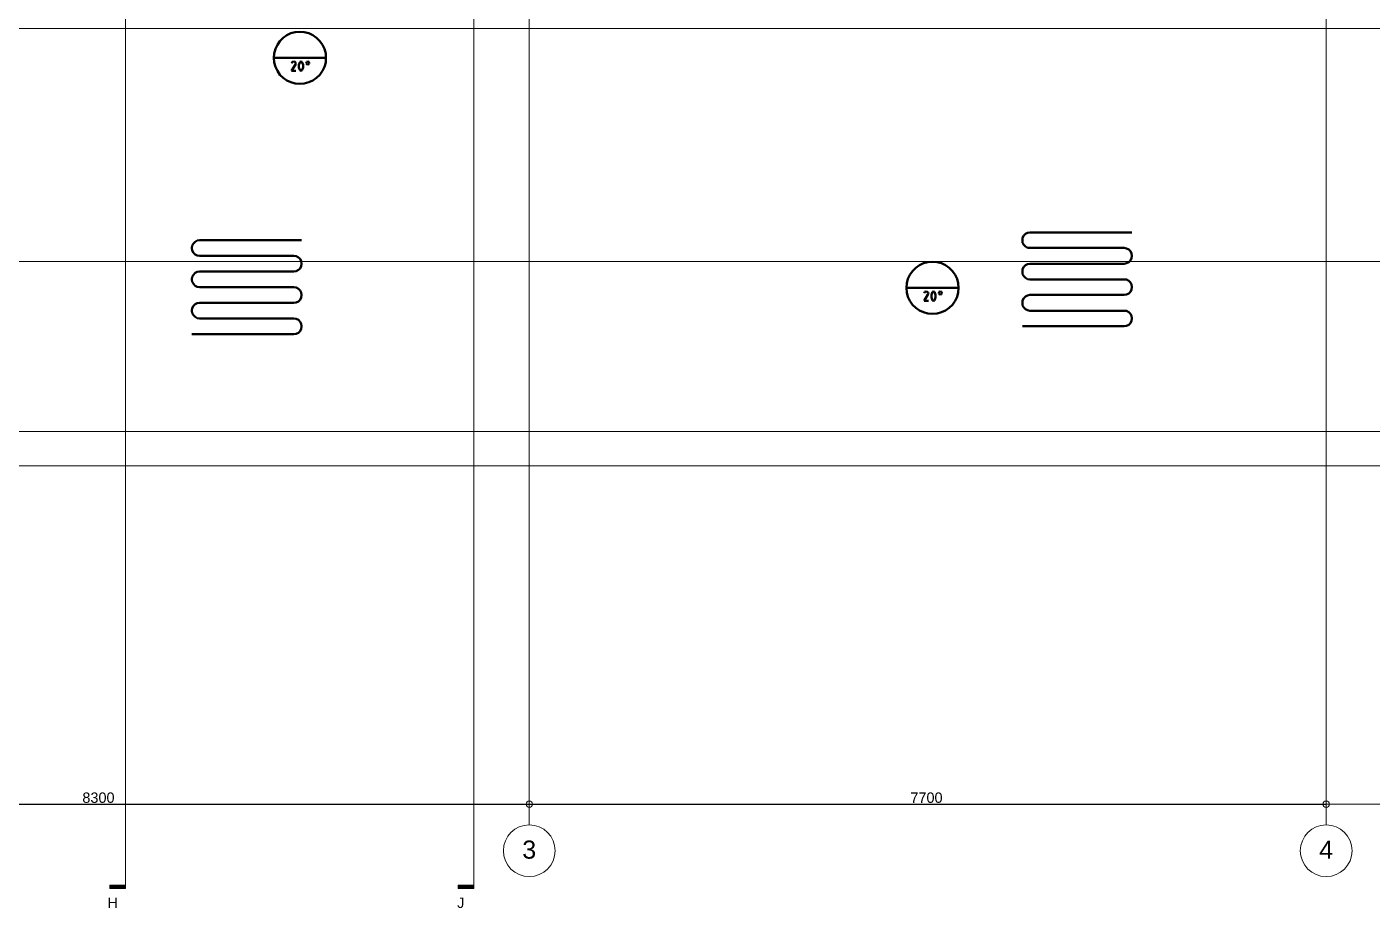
# Model space of a CAD drawing. Header units: metres. Extents: x -4.5 to 35.1, y -3.6 to 25.4.
# Drawn here: x 8.75 to 21.74, y -3.6 to 4.91 of the extents above; entities that cross this region are included whole.
import ezdxf

# ---------------------------------------------------------------- set-up
doc = ezdxf.new("R2010")
doc.units = ezdxf.units.M
doc.header["$PDMODE"] = 65
doc.layers.add('New_A Stramien', color=7, linetype='Continuous', lineweight=13)
doc.layers.add('Standard', color=7, linetype='Continuous', lineweight=25)
doc.styles.add('ARIAL', font='ARIAL.TTF')
doc.dimstyles.new('_DIMSTYLE_3', dxfattribs={"dimtxt": 0.1, "dimasz": 0.2, "dimexe": 0, "dimexo": 0, "dimgap": 0.05, "dimtad": 2, "dimdec": 0, "dimlfac": 1000, "dimrnd": 1, "dimdsep": 46, "dimtxsty": 'ARIAL', "dimblk1": 'ALL_ML_KREIS', "dimblk2": 'ALL_ML_KREIS', "dimsah": 1, "dimcen": 0, "dimclrd": 9, "dimclre": 9, "dimclrt": 9, "dimadec": 0, "dimazin": 0, "dimtfac": 1, "dimtdec": 0, "dimtix": 1, "dimtmove": 2, "dimatfit": 3, "dimfxl": 0, "dimtzin": 0, "dimlwd": 0, "dimlwe": 13, "dimarcsym": 0})

# ---------------------------------------------------------------- blocks, each defined once
blk = doc.blocks.new('ALL_ML_KREIS')
at = {"color": 0, "linetype": 'ByBlock', "lineweight": -2}
for p, q in [((-1, 0), (0.5, 0)), ((0, -0.5), (0, 0.5))]:
    blk.add_line(p, q, dxfattribs=at)
blk.add_circle((0, 0), 0.15, dxfattribs=at)
blk = doc.blocks.new('*D17')
at = {"layer": 'DEFPOINTS', "color": 252, "linetype": 'Continuous', "lineweight": 13}
for p in [(5.3, -2.6), (5.3, -2.6), (13.6, -2.6)]:
    blk.add_point(p, dxfattribs=at)
at = {"layer": 'Standard', "color": 9, "linetype": 'Continuous', "lineweight": -2}
for p, q in [((5.3, -2.6), (5.3, -2.6)), ((13.6, -2.6), (13.6, -2.6))]:
    blk.add_line(p, q, dxfattribs=at)
at = {"layer": 'Standard', "color": 252, "linetype": 'Continuous', "lineweight": -2}
blk.add_line((5.3, -2.6), (13.6, -2.6), dxfattribs=at)
at = {"layer": 'Standard', "color": 9, "linetype": 'Continuous', "lineweight": 13, "xscale": 0.2, "yscale": 0.2, "zscale": 0.2, "rotation": 180}
blk.add_blockref('ALL_ML_KREIS', (5.3, -2.6), dxfattribs=at)
at = {"layer": 'Standard', "color": 9, "linetype": 'Continuous', "lineweight": 13, "xscale": 0.2, "yscale": 0.2, "zscale": 0.2}
blk.add_blockref('ALL_ML_KREIS', (13.6, -2.6), dxfattribs=at)
at = {"layer": 'Standard', "color": 9, "linetype": 'Continuous', "lineweight": 13, "insert": (9.438, -2.538), "char_height": 0.1, "width": 0.4, "attachment_point": 5, "style": 'ARIAL'}
blk.add_mtext('\\A1;{8300}', dxfattribs=at)
blk = doc.blocks.new('*D18')
at = {"layer": 'DEFPOINTS', "color": 252, "linetype": 'Continuous', "lineweight": 13}
for p in [(13.6, -2.6), (13.6, -2.6), (21.3, -2.6)]:
    blk.add_point(p, dxfattribs=at)
at = {"layer": 'Standard', "color": 9, "linetype": 'Continuous', "lineweight": -2}
for p, q in [((13.6, -2.6), (13.6, -2.6)), ((21.3, -2.6), (21.3, -2.6))]:
    blk.add_line(p, q, dxfattribs=at)
at = {"layer": 'Standard', "color": 252, "linetype": 'Continuous', "lineweight": -2}
blk.add_line((13.6, -2.6), (21.3, -2.6), dxfattribs=at)
at = {"layer": 'Standard', "color": 9, "linetype": 'Continuous', "lineweight": 13, "xscale": 0.2, "yscale": 0.2, "zscale": 0.2, "rotation": 180}
blk.add_blockref('ALL_ML_KREIS', (13.6, -2.6), dxfattribs=at)
at = {"layer": 'Standard', "color": 9, "linetype": 'Continuous', "lineweight": 13, "xscale": 0.2, "yscale": 0.2, "zscale": 0.2}
blk.add_blockref('ALL_ML_KREIS', (21.3, -2.6), dxfattribs=at)
at = {"layer": 'Standard', "color": 9, "linetype": 'Continuous', "lineweight": 13, "insert": (17.438, -2.538), "char_height": 0.1, "width": 0.4, "attachment_point": 5, "style": 'ARIAL'}
blk.add_mtext('\\A1;{7700}', dxfattribs=at)
blk = doc.blocks.new('NSY101')
at = {"color": 0, "linetype": 'ByBlock', "lineweight": -2}
blk.add_circle((0, 0), 0.05, dxfattribs=at)
blk = doc.blocks.new('COMPLEXOBJECT_3')
at = {"layer": 'Standard', "color": 252, "linetype": 'Continuous', "lineweight": 13, "insert": (13.6, -3.04), "char_height": 0.175, "width": 0.22374, "attachment_point": 5, "style": 'ARIAL'}
blk.add_mtext('\\W0.99;3', dxfattribs=at)
blk = doc.blocks.new('COMPLEXOBJECT_4')
at = {"layer": 'Standard', "color": 252, "linetype": 'Continuous', "lineweight": 13, "insert": (21.3, -3.04), "char_height": 0.175, "width": 0.22374, "attachment_point": 5, "style": 'ARIAL'}
blk.add_mtext('\\W0.99;4', dxfattribs=at)

msp = doc.modelspace()

# ---------------------------------------------------------------- hatches: boundary and pattern name
at = {"layer": 'Standard', "linetype": 'Continuous', "lineweight": 13}
for points in [[(9.6986, -3.4138), (9.6986, -3.3838), (9.5486, -3.3838), (9.5486, -3.4138)], [(13.0633, -3.4138), (13.0633, -3.3838), (12.9133, -3.3838), (12.9133, -3.4138)]]:
    msp.add_hatch(color=0, dxfattribs=at).paths.add_polyline_path(points)

# ---------------------------------------------------------------- linework, layer by layer
at = {"layer": 'New_A Stramien', "color": 252, "linetype": 'Continuous', "lineweight": 13}
for p, q in [((13.6, -1.8), (13.6, 23.46)), ((13.6, -1.8), (13.6, 23.46)), ((21.3, -1.7955), (21.3, 23.4554)), ((21.3, -1.7955), (21.3, 23.4554)), ((-2.89, 1), (25.9, 1)), ((-2.89, 1), (25.9, 1)), ((13.6, -1.8), (13.6, -2.8)), ((21.3, -1.7955), (21.3, -2.8))]:
    msp.add_line(p, q, dxfattribs=at)
for centre, start, end in [((13.6, -3.05), 90, 270), ((13.6, -3.05), 270, 90), ((21.3, -3.05), 90, 270), ((21.3, -3.05), 270, 90)]:
    msp.add_arc(centre, 0.25, start, end, dxfattribs=at)
at = {"layer": 'Standard', "color": 252, "linetype": 'Continuous', "lineweight": 13}
for p, q in [((9.6986, -3.2638), (9.6986, 25.0491)), ((9.6986, -3.2638), (9.6986, 25.0491)), ((13.0633, -3.2638), (13.0633, 25.0491)), ((13.0633, -3.2638), (13.0633, 25.0491)), ((-4.1221, 4.8908), (26.8317, 4.8908)), ((-4.1221, 4.8908), (26.8317, 4.8908)), ((-4.1221, 2.6413), (26.8317, 2.6413)), ((-4.1221, 2.6413), (26.8317, 2.6413)), ((-4.1221, 0.6673), (26.8317, 0.6673)), ((-4.1221, 0.6673), (26.8317, 0.6673)), ((21.3, -2.6), (26.19, -2.6)), ((21.3, -2.6), (26.19, -2.6)), ((9.6986, -3.4138), (9.6986, -2.9038)), ((13.0633, -3.4138), (13.0633, -2.9038)), ((9.6986, -3.3838), (9.5486, -3.3838)), ((9.5486, -3.3838), (9.5486, -3.4138)), ((9.5486, -3.4138), (9.6986, -3.4138)), ((9.6986, -3.4138), (9.6986, -3.3838)), ((13.0633, -3.3838), (12.9133, -3.3838)), ((12.9133, -3.3838), (12.9133, -3.4138)), ((12.9133, -3.4138), (13.0633, -3.4138)), ((13.0633, -3.4138), (13.0633, -3.3838))]:
    msp.add_line(p, q, dxfattribs=at)
at = {"layer": 'Standard', "color": 52, "linetype": 'Continuous', "lineweight": 50}
for p, q in [((11.2582, 4.8259), (11.2228, 4.8008)), ((11.2978, 4.8446), (11.2582, 4.8259)), ((11.3395, 4.855), (11.2978, 4.8446)), ((11.3832, 4.8592), (11.3395, 4.855)), ((11.427, 4.855), (11.3832, 4.8592)), ((11.4707, 4.8446), (11.427, 4.855)), ((11.5103, 4.8259), (11.4707, 4.8446)), ((11.5458, 4.8008), (11.5103, 4.8259)), ((11.1478, 4.6946), (11.1353, 4.6508)), ((11.1666, 4.7342), (11.1478, 4.6946)), ((11.1916, 4.7696), (11.1666, 4.7342)), ((11.2228, 4.8008), (11.1916, 4.7696)), ((11.577, 4.7696), (11.5458, 4.8008)), ((11.602, 4.7342), (11.577, 4.7696)), ((11.6208, 4.6946), (11.602, 4.7342)), ((11.6333, 4.6508), (11.6208, 4.6946)), ((11.1353, 4.6508), (11.1311, 4.6071)), ((11.1311, 4.6071), (11.6353, 4.6071)), ((11.1311, 4.6071), (11.1353, 4.5633)), ((11.1353, 4.5633), (11.1478, 4.5217)), ((11.3124, 4.5675), (11.3041, 4.5571)), ((11.3249, 4.5717), (11.3124, 4.5675)), ((11.3353, 4.5696), (11.3249, 4.5717)), ((11.3416, 4.5613), (11.3353, 4.5696)), ((11.3437, 4.5508), (11.3416, 4.5613)), ((11.3416, 4.5425), (11.3437, 4.5508)), ((11.3853, 4.5675), (11.3749, 4.5404)), ((11.3957, 4.5717), (11.3853, 4.5675)), ((11.4041, 4.5675), (11.3957, 4.5717)), ((11.4145, 4.5404), (11.4041, 4.5675)), ((11.4499, 4.5675), (11.4457, 4.5571)), ((11.4457, 4.5571), (11.4499, 4.5467)), ((11.4603, 4.5717), (11.4499, 4.5675)), ((11.4707, 4.5675), (11.4603, 4.5717)), ((11.4749, 4.5571), (11.4707, 4.5675)), ((11.4707, 4.5467), (11.4749, 4.5571)), ((11.6208, 4.5217), (11.6333, 4.5633)), ((11.6353, 4.6071), (11.6333, 4.6508)), ((11.6333, 4.5633), (11.6353, 4.6071)), ((11.1478, 4.5217), (11.1666, 4.4821)), ((11.1666, 4.4821), (11.1916, 4.4446)), ((11.1916, 4.4446), (11.2228, 4.4154)), ((11.3416, 4.5425), (11.3041, 4.4821)), ((11.3041, 4.4821), (11.3437, 4.4821)), ((11.3749, 4.5404), (11.3749, 4.5133)), ((11.3749, 4.5133), (11.3853, 4.4862)), ((11.3853, 4.4862), (11.3957, 4.4821)), ((11.3957, 4.4821), (11.4041, 4.4862)), ((11.4041, 4.4862), (11.4145, 4.5133)), ((11.4145, 4.5133), (11.4145, 4.5404)), ((11.4499, 4.5467), (11.4603, 4.5425)), ((11.4603, 4.5425), (11.4707, 4.5467)), ((11.5458, 4.4154), (11.577, 4.4446)), ((11.577, 4.4446), (11.602, 4.4821)), ((11.602, 4.4821), (11.6208, 4.5217)), ((11.2228, 4.4154), (11.2582, 4.3883)), ((11.2582, 4.3883), (11.2978, 4.3716)), ((11.2978, 4.3716), (11.3395, 4.3591)), ((11.3395, 4.3591), (11.3832, 4.355)), ((11.3832, 4.355), (11.427, 4.3591)), ((11.427, 4.3591), (11.4707, 4.3716)), ((11.4707, 4.3716), (11.5103, 4.3883)), ((11.5103, 4.3883), (11.5458, 4.4154)), ((18.3671, 2.8695), (18.365, 2.8465)), ((18.3775, 2.8903), (18.3671, 2.8695)), ((18.3941, 2.907), (18.3775, 2.8903)), ((18.415, 2.9174), (18.3941, 2.907)), ((18.4379, 2.9216), (18.415, 2.9174)), ((19.4234, 2.9216), (18.4379, 2.9216)), ((10.3447, 2.7944), (10.3405, 2.7715)), ((10.3405, 2.7715), (10.3405, 2.7694)), ((10.3405, 2.7694), (10.3447, 2.7465)), ((10.3551, 2.8153), (10.3447, 2.7944)), ((10.3447, 2.7465), (10.3551, 2.7257)), ((10.3718, 2.832), (10.3551, 2.8153)), ((10.3905, 2.8424), (10.3718, 2.832)), ((10.4155, 2.8465), (10.3905, 2.8424)), ((11.3989, 2.8465), (10.4155, 2.8465)), ((18.365, 2.8465), (18.365, 2.8445)), ((18.365, 2.8445), (18.3671, 2.8215)), ((18.3671, 2.8215), (18.3775, 2.8007)), ((18.3775, 2.8007), (18.3941, 2.784)), ((18.3941, 2.784), (18.415, 2.7736)), ((18.415, 2.7736), (18.4379, 2.7715)), ((18.4379, 2.7715), (19.3484, 2.7715)), ((19.3484, 2.7715), (19.3713, 2.7674)), ((19.3713, 2.7674), (19.3921, 2.7569)), ((19.3921, 2.7569), (19.4088, 2.7403)), ((19.4088, 2.7403), (19.4192, 2.7194)), ((10.3551, 2.7257), (10.3718, 2.709)), ((10.3718, 2.709), (10.3905, 2.6986)), ((10.3905, 2.6986), (10.4155, 2.6944)), ((10.4155, 2.6944), (11.326, 2.6944)), ((11.326, 2.6944), (11.3489, 2.6924)), ((11.3489, 2.6924), (11.3698, 2.6799)), ((11.3698, 2.6799), (11.3864, 2.6653)), ((11.3864, 2.6653), (11.3969, 2.6445)), ((11.3969, 2.6445), (11.3989, 2.6195)), ((11.3989, 2.6195), (11.3969, 2.5945)), ((17.3691, 2.6049), (17.3336, 2.5799)), ((17.4087, 2.6236), (17.3691, 2.6049)), ((17.4524, 2.634), (17.4087, 2.6236)), ((17.4962, 2.6382), (17.4524, 2.634)), ((17.5399, 2.634), (17.4962, 2.6382)), ((17.5816, 2.6236), (17.5399, 2.634)), ((17.6212, 2.6049), (17.5816, 2.6236)), ((17.6587, 2.5799), (17.6212, 2.6049)), ((18.3941, 2.6049), (18.3775, 2.5882)), ((18.415, 2.6153), (18.3941, 2.6049)), ((18.4379, 2.6195), (18.415, 2.6153)), ((19.3484, 2.6195), (18.4379, 2.6195)), ((19.3713, 2.6236), (19.3484, 2.6195)), ((19.3921, 2.634), (19.3713, 2.6236)), ((19.4088, 2.6507), (19.3921, 2.634)), ((19.4192, 2.6715), (19.4088, 2.6507)), ((19.4192, 2.7194), (19.4234, 2.6965)), ((19.4234, 2.6944), (19.4192, 2.6715)), ((19.4234, 2.6965), (19.4234, 2.6944)), ((10.3447, 2.4924), (10.3405, 2.4694)), ((10.3405, 2.4694), (10.3405, 2.4673)), ((10.3551, 2.5132), (10.3447, 2.4924)), ((10.3718, 2.5299), (10.3551, 2.5132)), ((10.3905, 2.5403), (10.3718, 2.5299)), ((10.4155, 2.5444), (10.3905, 2.5403)), ((11.326, 2.5444), (10.4155, 2.5444)), ((11.3489, 2.5465), (11.326, 2.5444)), ((11.3698, 2.559), (11.3489, 2.5465)), ((11.3864, 2.5736), (11.3698, 2.559)), ((11.3969, 2.5945), (11.3864, 2.5736)), ((17.2587, 2.4736), (17.2482, 2.4298)), ((17.2774, 2.5132), (17.2587, 2.4736)), ((17.3024, 2.5486), (17.2774, 2.5132)), ((17.3336, 2.5799), (17.3024, 2.5486)), ((17.6899, 2.5486), (17.6587, 2.5799)), ((17.7149, 2.5132), (17.6899, 2.5486)), ((17.7337, 2.4736), (17.7149, 2.5132)), ((17.7441, 2.4298), (17.7337, 2.4736)), ((18.3671, 2.5674), (18.365, 2.5444)), ((18.365, 2.5444), (18.365, 2.5424)), ((18.365, 2.5424), (18.3671, 2.5194)), ((18.3775, 2.5882), (18.3671, 2.5674)), ((18.3671, 2.5194), (18.3775, 2.4986)), ((18.3775, 2.4986), (18.3941, 2.4819)), ((18.3941, 2.4819), (18.415, 2.4715)), ((18.415, 2.4715), (18.4379, 2.4673)), ((10.3405, 2.4673), (10.3447, 2.4444)), ((10.3447, 2.4444), (10.3551, 2.4236)), ((10.3551, 2.4236), (10.3718, 2.4069)), ((10.3718, 2.4069), (10.3905, 2.3965)), ((10.3905, 2.3965), (10.4155, 2.3923)), ((10.4155, 2.3923), (11.326, 2.3923)), ((11.326, 2.3923), (11.3489, 2.3882)), ((11.3489, 2.3882), (11.3698, 2.3778)), ((11.3698, 2.3778), (11.3864, 2.3611)), ((11.3864, 2.3611), (11.3969, 2.3403)), ((11.3969, 2.3403), (11.3989, 2.3173)), ((17.2482, 2.4298), (17.2441, 2.3861)), ((17.2441, 2.3861), (17.7483, 2.3861)), ((17.2441, 2.3861), (17.2482, 2.3423)), ((17.2482, 2.3423), (17.2587, 2.3007)), ((17.4232, 2.3465), (17.4149, 2.3361)), ((17.4357, 2.3507), (17.4232, 2.3465)), ((17.4462, 2.3486), (17.4357, 2.3507)), ((17.4545, 2.3403), (17.4462, 2.3486)), ((17.4566, 2.3298), (17.4545, 2.3403)), ((17.4962, 2.3465), (17.4878, 2.3194)), ((17.5066, 2.3507), (17.4962, 2.3465)), ((17.517, 2.3465), (17.5066, 2.3507)), ((17.5253, 2.3194), (17.517, 2.3465)), ((17.5608, 2.3465), (17.5566, 2.3361)), ((17.5712, 2.3507), (17.5608, 2.3465)), ((17.5837, 2.3465), (17.5712, 2.3507)), ((17.5878, 2.3361), (17.5837, 2.3465)), ((17.7337, 2.3007), (17.7441, 2.3423)), ((17.7483, 2.3861), (17.7441, 2.4298)), ((17.7441, 2.3423), (17.7483, 2.3861)), ((18.4379, 2.4673), (19.3484, 2.4673)), ((19.3484, 2.4673), (19.3713, 2.4653)), ((19.3713, 2.4653), (19.3921, 2.4548)), ((19.3921, 2.4548), (19.4088, 2.4382)), ((19.4088, 2.3486), (19.3921, 2.3319)), ((19.4088, 2.4382), (19.4192, 2.4173)), ((19.4192, 2.3694), (19.4088, 2.3486)), ((19.4192, 2.4173), (19.4234, 2.3944)), ((19.4234, 2.3923), (19.4192, 2.3694)), ((19.4234, 2.3944), (19.4234, 2.3923)), ((10.3551, 2.2111), (10.3447, 2.1903)), ((10.3718, 2.2278), (10.3551, 2.2111)), ((10.3905, 2.2382), (10.3718, 2.2278)), ((10.4155, 2.2423), (10.3905, 2.2382)), ((11.326, 2.2423), (10.4155, 2.2423)), ((11.3489, 2.2444), (11.326, 2.2423)), ((11.3698, 2.2548), (11.3489, 2.2444)), ((11.3864, 2.2715), (11.3698, 2.2548)), ((11.3969, 2.2923), (11.3864, 2.2715)), ((11.3989, 2.3153), (11.3969, 2.2923)), ((11.3989, 2.3173), (11.3989, 2.3153)), ((17.2587, 2.3007), (17.2774, 2.2611)), ((17.2774, 2.2611), (17.3024, 2.2236)), ((17.3024, 2.2236), (17.3336, 2.1944)), ((17.4524, 2.3215), (17.4149, 2.2611)), ((17.4149, 2.2611), (17.4566, 2.2611)), ((17.4524, 2.3215), (17.4566, 2.3298)), ((17.4878, 2.3194), (17.4878, 2.2923)), ((17.4878, 2.2923), (17.4962, 2.2653)), ((17.4962, 2.2653), (17.5066, 2.2611)), ((17.5066, 2.2611), (17.517, 2.2653)), ((17.517, 2.2653), (17.5253, 2.2923)), ((17.5253, 2.2923), (17.5253, 2.3194)), ((17.5566, 2.3361), (17.5608, 2.3257)), ((17.5608, 2.3257), (17.5712, 2.3215)), ((17.5712, 2.3215), (17.5837, 2.3257)), ((17.5837, 2.3257), (17.5878, 2.3361)), ((17.6587, 2.1944), (17.6899, 2.2236)), ((17.6899, 2.2236), (17.7149, 2.2611)), ((17.7149, 2.2611), (17.7337, 2.3007)), ((18.3671, 2.2653), (18.365, 2.2423)), ((18.365, 2.2423), (18.365, 2.2403)), ((18.365, 2.2403), (18.3671, 2.2173)), ((18.3775, 2.2861), (18.3671, 2.2653)), ((18.3671, 2.2173), (18.3775, 2.1965)), ((18.3941, 2.3028), (18.3775, 2.2861)), ((18.415, 2.3132), (18.3941, 2.3028)), ((18.4379, 2.3173), (18.415, 2.3132)), ((19.3484, 2.3173), (18.4379, 2.3173)), ((19.3713, 2.3215), (19.3484, 2.3173)), ((19.3921, 2.3319), (19.3713, 2.3215)), ((10.3447, 2.1903), (10.3405, 2.1673)), ((10.3405, 2.1673), (10.3405, 2.1652)), ((10.3405, 2.1652), (10.3447, 2.1423)), ((10.3447, 2.1423), (10.3551, 2.1215)), ((10.3551, 2.1215), (10.3718, 2.1048)), ((10.3718, 2.1048), (10.3905, 2.0944)), ((10.3905, 2.0944), (10.4155, 2.0902)), ((10.4155, 2.0902), (11.326, 2.0902)), ((11.326, 2.0902), (11.3489, 2.0861)), ((11.3489, 2.0861), (11.3698, 2.0757)), ((17.3336, 2.1944), (17.3691, 2.1673)), ((17.3691, 2.1673), (17.4087, 2.1507)), ((17.4087, 2.1507), (17.4524, 2.1382)), ((17.4524, 2.1382), (17.4962, 2.134)), ((17.4962, 2.134), (17.5399, 2.1382)), ((17.5399, 2.1382), (17.5816, 2.1507)), ((17.5816, 2.1507), (17.6212, 2.1673)), ((17.6212, 2.1673), (17.6587, 2.1944)), ((18.3775, 2.1965), (18.3941, 2.1799)), ((18.3941, 2.1799), (18.415, 2.1694)), ((18.415, 2.1694), (18.4379, 2.1652)), ((18.4379, 2.1652), (19.3484, 2.1652)), ((19.3484, 2.1652), (19.3713, 2.1632)), ((19.3713, 2.1632), (19.3921, 2.1527)), ((19.3921, 2.1527), (19.4088, 2.1361)), ((19.4088, 2.1361), (19.4192, 2.1152)), ((19.4192, 2.1152), (19.4234, 2.0923)), ((19.4234, 2.0902), (19.4192, 2.0673)), ((19.4234, 2.0923), (19.4234, 2.0902)), ((11.3698, 1.9527), (11.3489, 1.9423)), ((11.3698, 2.0757), (11.3864, 2.059)), ((11.3864, 1.9694), (11.3698, 1.9527)), ((11.3864, 2.059), (11.3969, 2.0382)), ((11.3969, 1.9902), (11.3864, 1.9694)), ((11.3969, 2.0382), (11.3989, 2.0152)), ((11.3989, 2.0132), (11.3969, 1.9902)), ((11.3989, 2.0152), (11.3989, 2.0132)), ((19.3484, 2.0152), (18.365, 2.0152)), ((19.3713, 2.0194), (19.3484, 2.0152)), ((19.3921, 2.0298), (19.3713, 2.0194)), ((19.4088, 2.0465), (19.3921, 2.0298)), ((19.4192, 2.0673), (19.4088, 2.0465)), ((11.326, 1.9382), (10.3405, 1.9382)), ((11.3489, 1.9423), (11.326, 1.9382))]:
    msp.add_line(p, q, dxfattribs=at)

# ---------------------------------------------------------------- block references
at = {"layer": 'New_A Stramien', "color": 252, "linetype": 'Continuous', "lineweight": 13, "xscale": 1e-09, "yscale": 1e-09, "zscale": 1e-09}
for p in [(13.6, -1.8), (13.6, -1.8), (21.3, -1.7955), (21.3, -1.7955)]:
    msp.add_blockref('NSY101', p, dxfattribs=at)
at = {"layer": 'Standard', "color": 252, "linetype": 'Continuous', "lineweight": 13}
for name in ['COMPLEXOBJECT_3', 'COMPLEXOBJECT_4']:
    msp.add_blockref(name, (0, 0), dxfattribs=at)

# ---------------------------------------------------------------- texts
at = {"layer": 'Standard', "color": 252, "linetype": 'Continuous', "lineweight": 13, "char_height": 0.1, "attachment_point": 4, "style": 'ARIAL'}
for s, insert, width in [('\\W0.99;H', (9.5242, -3.5522), 0.151357), ('\\W0.98;J', (12.904, -3.553), 0.119088)]:
    msp.add_mtext(s, dxfattribs=dict(at, insert=insert, width=width))

# ---------------------------------------------------------------- dimensions: what is measured, and where the dimension line sits
at = {"layer": 'Standard', "color": 252, "linetype": 'Continuous', "lineweight": 13}
for base, p1, p2, picture, middle in [((13.6, -2.6), (5.3, -2.6), (13.6, -2.6), '*D17', (9.438, -2.5382)), ((21.3, -2.6), (13.6, -2.6), (21.3, -2.6), '*D18', (17.438, -2.5383))]:
    dim = msp.add_linear_dim(base=base, p1=p1, p2=p2, dimstyle='_DIMSTYLE_3', override={"dimpost": '<>', "dimclrd": 9, "dimclre": 9, "dimclrt": 9, "dimlwd": 0, "dimlwe": 13}, dxfattribs=at)
    dim.commit()
    dim.dimension.update_dxf_attribs({"geometry": picture, "text_midpoint": middle, "dimtype": 160})

doc.saveas('drawing.dxf')
